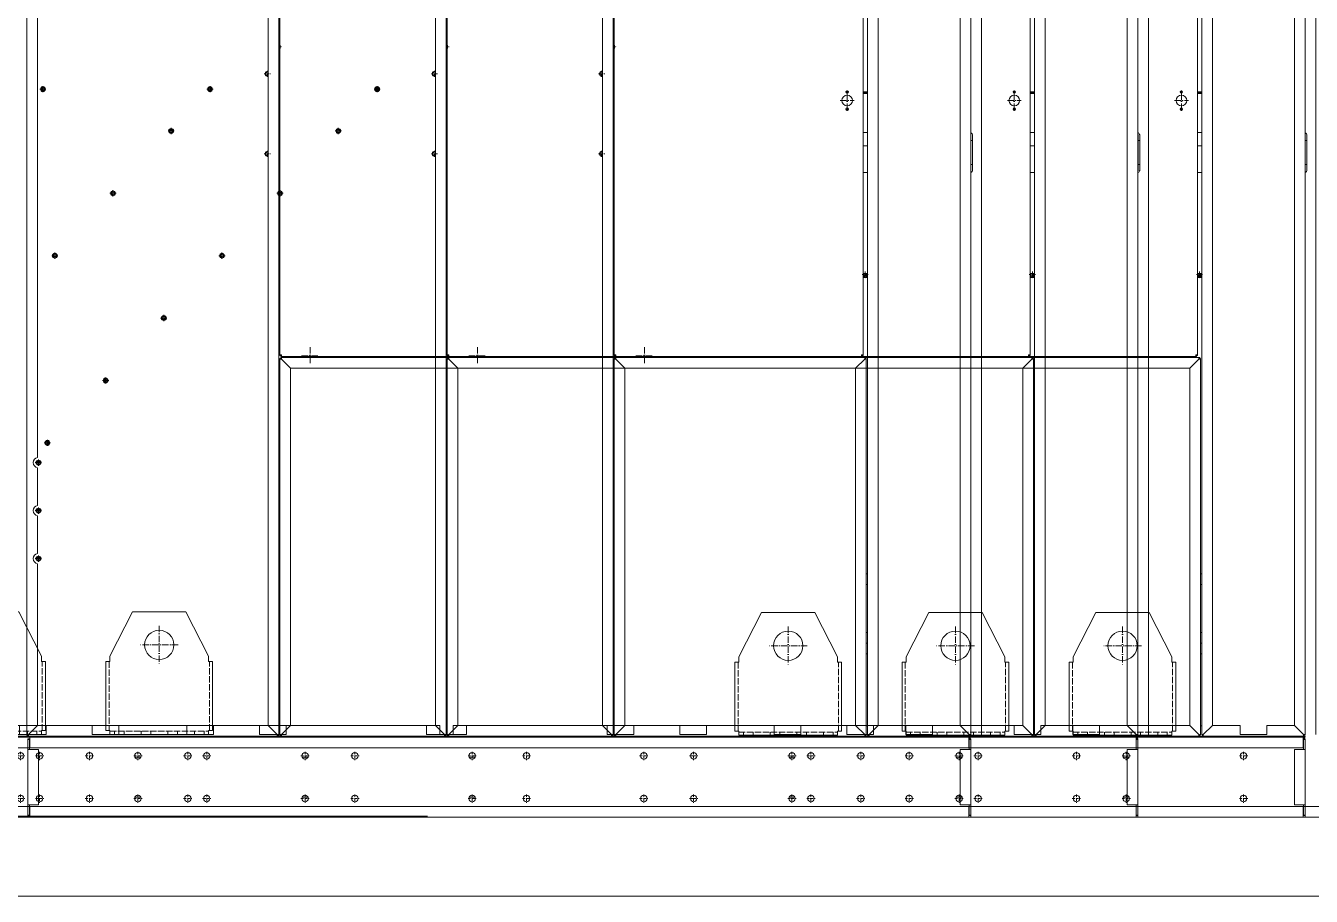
# Model space of a CAD drawing. Header units: millimetres. Extents: x -661384 to 33175, y -139129 to 24362.
# Drawn here: x -649607 to -647195, y -133403 to -131770 of the extents above; entities that cross this region are included whole.
import ezdxf

# ---------------------------------------------------------------- set-up
doc = ezdxf.new("R2010")
doc.units = ezdxf.units.MM
doc.linetypes.add('DASHDOT', pattern=[18.5, 12, -3, 0.5, -3])
doc.linetypes.add('DASHED', pattern=[15, 12, -3])
doc.layers.add('냉각탑_기초', color=23, linetype='Continuous')

# ---------------------------------------------------------------- blocks, each defined once
blk = doc.blocks.new('457536')
at = {"color": 7, "lineweight": 5}
for p, q in [((114592.520962, 89152.297332), (114550.020962, 89069.297332)), ((114692.520962, 89152.297332), (114592.520962, 89152.297332)), ((114735.020962, 89069.297332), (114692.520962, 89152.297332)), ((114542.520962, 89059.297332), (114542.520962, 88929.797332)), ((114742.520962, 88929.797332), (114742.520962, 89059.297332)), ((114550.020962, 88922.297332), (114735.020962, 88922.297332))]:
    blk.add_line(p, q, dxfattribs=at)
at = {"color": 7, "linetype": 'DASHDOT', "lineweight": 5}
for p, q in [((114642.520962, 89126.047332), (114642.520962, 89054.547332)), ((114678.270962, 89090.297332), (114606.770962, 89090.297332))]:
    blk.add_line(p, q, dxfattribs=at)
at = {"color": 7, "lineweight": 5, "ltscale": 0.125}
for p, q in [((114550.020962, 89059.297332), (114550.020962, 89069.297332)), ((114735.020962, 89069.297332), (114735.020962, 89059.297332))]:
    blk.add_line(p, q, dxfattribs=at)
at = {"color": 7, "lineweight": 5, "ltscale": 0.09375}
for p, q in [((114542.520962, 89059.297332), (114550.020962, 89059.297332)), ((114742.520962, 89059.297332), (114735.020962, 89059.297332)), ((114550.020962, 88929.797332), (114542.520962, 88929.797332)), ((114550.020962, 88922.297332), (114550.020962, 88929.797332)), ((114735.020962, 88929.797332), (114742.520962, 88929.797332)), ((114735.020962, 88922.297332), (114735.020962, 88929.797332))]:
    blk.add_line(p, q, dxfattribs=at)
at = {"color": 7, "linetype": 'DASHED', "lineweight": 5}
for p, q in [((114548.520962, 89059.297332), (114548.520962, 88929.797332)), ((114736.520962, 88929.797332), (114736.520962, 89059.297332)), ((114550.020962, 88928.297332), (114735.020962, 88928.297332))]:
    blk.add_line(p, q, dxfattribs=at)
at = {"color": 7, "linetype": 'DASHED', "lineweight": 5, "ltscale": 0.075}
for p, q in [((114558.520962, 88928.297332), (114558.520962, 88922.297332)), ((114576.520962, 88928.297332), (114576.520962, 88922.297332)), ((114608.520962, 88928.297332), (114608.520962, 88922.297332)), ((114626.520962, 88928.297332), (114626.520962, 88922.297332)), ((114658.520962, 88928.297332), (114658.520962, 88922.297332)), ((114676.520962, 88928.297332), (114676.520962, 88922.297332)), ((114708.520962, 88928.297332), (114708.520962, 88922.297332)), ((114726.520962, 88928.297332), (114726.520962, 88922.297332))]:
    blk.add_line(p, q, dxfattribs=at)
at = {"color": 7, "lineweight": 5}
blk.add_circle((114642.520962, 89090.297332), 27.5, dxfattribs=at)
blk = doc.blocks.new('1')
at = {"color": 7, "lineweight": 20}
for p, q in [((16862.8, 14346.4), (16862.8, 11304.6)), ((17962.8, 11304.6), (17962.8, 14346.4)), ((19066.8, 14346.4), (19066.8, 11304.6)), ((19260.8, 11304.6), (19260.8, 14346.4)), ((19280.8, 11304.6), (19280.8, 14346.4)), ((17942.8, 11321.5), (17942.8, 14320.9)), ((16882.8, 14140.4), (16882.8, 11824.3)), ((19086.8, 13981.8), (19086.8, 11321.5)), ((19240.8, 11321.5), (19240.8, 13311.6)), ((17964.8, 12016.6), (17964.8, 12970.4)), ((19058.8, 12970.4), (19058.8, 12016.6)), ((19260.9, 12430.1), (19260.9, 12361.5)), ((19264.1, 12418.3), (19264.1, 12373.3)), ((17964.8, 12217.4), (17964.8, 12310.4)), ((19055.7, 12013.5), (17967.9, 12013.5)), ((19061.7, 12011.5), (17967.9, 12011.5)), ((17964.8, 12008.4), (17964.8, 11304.6)), ((17984.8, 11991.5), (17967.9, 12008.4)), ((17967.9, 12008.4), (17984.8, 11991.5)), ((17984.8, 11321.5), (17984.8, 11991.5)), ((17984.8, 11991.5), (19044.8, 11991.5)), ((19061.7, 12008.4), (19044.8, 11991.5)), ((19044.8, 11991.5), (19061.7, 12008.4)), ((19044.8, 11991.5), (19044.8, 11321.5)), ((19064.8, 11304.6), (19064.8, 12008.4)), ((16882.8, 11734.3), (16882.8, 11804.7)), ((16882.8, 11644.3), (16882.8, 11714.7)), ((16882.8, 11321.5), (16882.8, 11624.7)), ((16865.9, 11304.6), (16882.8, 11321.5)), ((16882.8, 11321.5), (16865.9, 11304.6)), ((16882.8, 11321.5), (17162.8, 11321.5)), ((17212.8, 11321.5), (17612.8, 11321.5)), ((17662.8, 11321.5), (17942.8, 11321.5)), ((17959.7, 11304.6), (17942.8, 11321.5)), ((17967.9, 11304.6), (17984.8, 11321.5)), ((17984.8, 11321.5), (17967.9, 11304.6)), ((18264.8, 11321.5), (17984.8, 11321.5)), ((18714.8, 11321.5), (18314.8, 11321.5)), ((19044.8, 11321.5), (18764.8, 11321.5)), ((19044.8, 11321.5), (19061.7, 11304.6)), ((19061.7, 11304.6), (19044.8, 11321.5)), ((19086.8, 11321.5), (19069.9, 11304.6)), ((19086.8, 11321.5), (19138.8, 11321.5)), ((19188.8, 11321.5), (19240.8, 11321.5)), ((19240.8, 11321.5), (19257.7, 11304.6)), ((19257.7, 11304.6), (19240.8, 11321.5)), ((16865.9, 11301.5), (17959.7, 11301.5)), ((16867.6, 11301.1), (19260.8, 11301.1)), ((16868.3, 11299.5), (19257.3, 11299.5)), ((17162.8, 11304.6), (17212.8, 11304.6)), ((17612.8, 11304.6), (17662.8, 11304.6)), ((17967.9, 11301.5), (19061.7, 11301.5)), ((18264.8, 11304.6), (18314.8, 11304.6)), ((18714.8, 11304.6), (18764.8, 11304.6)), ((19069.9, 11301.5), (19257.7, 11301.5)), ((19138.8, 11304.6), (19188.8, 11304.6)), ((16864.8, 11172.7), (16864.8, 11276.3)), ((19257.3, 11279.5), (16868.3, 11279.5)), ((16884.8, 11276.3), (16884.8, 11172.7)), ((19240.8, 11172.7), (19240.8, 11276.3)), ((19260.8, 11276.3), (19260.8, 11172.7)), ((16868.3, 11169.5), (19257.3, 11169.5)), ((19257.3, 11149.5), (16868.3, 11149.5))]:
    blk.add_line(p, q, dxfattribs=at)
at = {"color": 7, "linetype": 'DASHDOT', "lineweight": 20, "ltscale": 0.1625}
for p, q in [((17962.1, 12594), (17968.6, 12594)), ((17965.4, 12597.2), (17965.4, 12590.7))]:
    blk.add_line(p, q, dxfattribs=at)
at = {"color": 7, "linetype": 'DASHDOT', "lineweight": 20, "ltscale": 0.292499}
for p, q in [((17935.3, 12543.5), (17947, 12543.5)), ((17941.2, 12549.4), (17941.2, 12537.7)), ((17520.1, 12520.7), (17520.1, 12509)), ((17447.1, 12442.4), (17447.1, 12430.7)), ((17941.2, 12399.4), (17941.2, 12387.7)), ((17935.3, 12393.5), (17947, 12393.5)), ((17338, 12325.4), (17338, 12313.7)), ((17332.1, 12319.5), (17343.8, 12319.5)), ((17228.9, 12208.4), (17228.9, 12196.7)), ((17223, 12202.5), (17234.7, 12202.5)), ((19056.8, 12167.1), (19068.5, 12167.1)), ((19062.7, 12173), (19062.7, 12161.3)), ((17113.9, 12085.5), (17125.6, 12085.5)), ((17119.8, 12091.4), (17119.8, 12079.7)), ((16895.6, 11851.5), (16907.3, 11851.5))]:
    blk.add_line(p, q, dxfattribs=at)
at = {"color": 7, "linetype": 'DASHDOT', "lineweight": 20, "ltscale": 0.195001}
for p, q in [((17520.1, 12518.7), (17520.1, 12510.9)), ((17516.2, 12514.8), (17524, 12514.8)), ((19058.8, 12165.5), (19066.6, 12165.5)), ((19062.7, 12169.4), (19062.7, 12161.6)), ((17115.8, 12085.5), (17123.6, 12085.5)), ((17006.7, 11968.5), (17014.5, 11968.5)), ((16897.6, 11851.5), (16905.4, 11851.5)), ((16884.7, 11818.4), (16884.7, 11810.6)), ((16880.9, 11724.5), (16888.7, 11724.5))]:
    blk.add_line(p, q, dxfattribs=at)
at = {"color": 7, "linetype": 'DASHDOT', "lineweight": 20, "ltscale": 0.292502}
for p, q in [((17514.2, 12514.8), (17525.9, 12514.8)), ((17441.2, 12436.5), (17452.9, 12436.5)), ((17004.7, 11968.5), (17016.4, 11968.5)), ((16878.8, 11814.5), (16890.5, 11814.5)), ((16878.8, 11724.5), (16890.5, 11724.5)), ((16878.8, 11634.5), (16890.5, 11634.5))]:
    blk.add_line(p, q, dxfattribs=at)
at = {"color": 7, "linetype": 'DASHDOT', "lineweight": 20}
for p, q in [((19015.8, 12493.5), (19041.8, 12493.5)), ((19028.8, 12506.5), (19028.8, 12480.5)), ((18005.4, 12015), (18037.9, 12015)), ((18021.6, 12031.2), (18021.6, 11998.7))]:
    blk.add_line(p, q, dxfattribs=at)
at = {"color": 7, "linetype": 'DASHDOT', "lineweight": 20, "ltscale": 0.146246}
for p, q in [((19025.9, 12509.7), (19031.7, 12509.7)), ((19025.9, 12477.3), (19031.7, 12477.3))]:
    blk.add_line(p, q, dxfattribs=at)
at = {"color": 7, "lineweight": 20, "ltscale": 0.1125}
blk.add_line((19031, 12509.7), (19026.5, 12509.7), dxfattribs=at)
at = {"color": 7, "lineweight": 20, "ltscale": 0.07908}
blk.add_line((19030.4, 12508.1), (19027.2, 12508.1), dxfattribs=at)
blk.add_line((19030.4, 12508.1), (19027.2, 12508.1), dxfattribs=at)
at = {"color": 7, "linetype": 'DASHDOT', "lineweight": 20, "ltscale": 0.146249}
for p, q in [((19028.8, 12512.6), (19028.8, 12506.8)), ((19028.8, 12480.2), (19028.8, 12474.4))]:
    blk.add_line(p, q, dxfattribs=at)
at = {"color": 7, "lineweight": 20, "ltscale": 0.2}
for p, q in [((19066.8, 12509.7), (19058.8, 12509.7)), ((19066.8, 12508.1), (19058.8, 12508.1)), ((19066.8, 12508.1), (19058.8, 12508.1)), ((19066.8, 12506.5), (19058.8, 12506.5)), ((19066.8, 12433.3), (19058.8, 12433.3)), ((19066.8, 12408.3), (19058.8, 12408.3)), ((19058.8, 12358.3), (19066.8, 12358.3))]:
    blk.add_line(p, q, dxfattribs=at)
at = {"color": 7, "linetype": 'DASHDOT', "lineweight": 20, "ltscale": 0.194998}
for p, q in [((17443.2, 12436.6), (17451, 12436.6)), ((17447.1, 12440.5), (17447.1, 12432.7)), ((17334.1, 12319.5), (17341.9, 12319.5)), ((17338, 12323.4), (17338, 12315.6)), ((17228.9, 12206.4), (17228.9, 12198.6)), ((17225, 12202.5), (17232.8, 12202.5)), ((17119.7, 12089.4), (17119.7, 12081.6)), ((16880.8, 11814.5), (16888.6, 11814.5)), ((16880.9, 11634.5), (16888.7, 11634.5))]:
    blk.add_line(p, q, dxfattribs=at)
at = {"color": 7, "lineweight": 20, "ltscale": 0.05}
for p, q in [((17964.8, 12433.3), (17962.8, 12433.3)), ((17964.8, 12408.3), (17962.8, 12408.3)), ((17962.8, 12358.3), (17964.8, 12358.3)), ((18351, 12013.5), (18351, 12011.5)), ((18371, 12011.5), (18371, 12013.5)), ((18431, 12013.5), (18431, 12011.5)), ((18451, 12011.5), (18451, 12013.5)), ((17964.8, 11606.1), (17962.8, 11606.1)), ((19066.8, 11606.1), (19064.8, 11606.1)), ((19064.8, 11606.1), (19066.8, 11606.1)), ((19066.8, 11586.1), (19064.8, 11586.1)), ((17962.8, 11496.1), (17964.8, 11496.1)), ((19064.8, 11496.1), (19066.8, 11496.1)), ((17962.8, 11476.1), (17964.8, 11476.1)), ((19064.8, 11476.1), (19066.8, 11476.1)), ((19064.8, 11321.1), (19066.8, 11321.1))]:
    blk.add_line(p, q, dxfattribs=at)
at = {"color": 7, "lineweight": 20, "ltscale": 0.002451}
for p, q in [((19260.8, 12433.3), (19260.9, 12433.3)), ((19260.9, 12358.3), (19260.8, 12358.3))]:
    blk.add_line(p, q, dxfattribs=at)
at = {"color": 7, "lineweight": 20, "ltscale": 0.002492}
for p, q in [((19260.8, 12430.1), (19260.9, 12430.1)), ((19260.9, 12361.5), (19260.8, 12361.5))]:
    blk.add_line(p, q, dxfattribs=at)
at = {"color": 7, "lineweight": 20, "ltscale": 0.01}
for p, q in [((19260.9, 12432.9), (19260.9, 12433.3)), ((19263.7, 12430.1), (19264.1, 12430.1)), ((19260.9, 12358.7), (19260.9, 12358.3)), ((19263.7, 12361.5), (19264.1, 12361.5))]:
    blk.add_line(p, q, dxfattribs=at)
at = {"color": 7, "lineweight": 20, "ltscale": 0.04835}
blk.add_line((19264.1, 12430.1), (19264.1, 12428.2), dxfattribs=at)
at = {"color": 7, "lineweight": 20, "ltscale": 0.245}
for p, q in [((19264.1, 12418.3), (19264.1, 12428.1)), ((19264.1, 12373.3), (19264.1, 12363.5))]:
    blk.add_line(p, q, dxfattribs=at)
at = {"color": 7, "lineweight": 20, "ltscale": 0.08}
for p, q in [((19264.1, 12418.3), (19260.9, 12418.3)), ((19264.1, 12373.3), (19260.9, 12373.3)), ((16864.8, 11296.3), (16868, 11296.3)), ((16864.8, 11295.4), (16868, 11295.4)), ((19260.8, 11296.3), (19257.6, 11296.3)), ((19260.8, 11295.4), (19257.6, 11295.4)), ((16864.8, 11172.7), (16868, 11172.7)), ((19260.8, 11172.7), (19257.6, 11172.7)), ((16864.8, 11153.6), (16868, 11153.6)), ((16864.8, 11152.7), (16868, 11152.7)), ((19260.8, 11153.6), (19257.6, 11153.6)), ((19260.8, 11152.7), (19257.6, 11152.7))]:
    blk.add_line(p, q, dxfattribs=at)
at = {"color": 7, "lineweight": 20, "ltscale": 0.048372}
blk.add_line((19264.1, 12363.4), (19264.1, 12361.5), dxfattribs=at)
at = {"color": 7, "lineweight": 20, "ltscale": 0.1}
for p, q in [((17964.8, 12131.8), (17962.8, 12135.2)), ((17964.8, 12125.4), (17962.8, 12128.8)), ((17964.8, 11975.8), (17962.8, 11979.2))]:
    blk.add_line(p, q, dxfattribs=at)
at = {"color": 7, "lineweight": 20, "ltscale": 0.0775}
for p, q in [((17967.9, 12016.6), (17964.8, 12016.6)), ((17967.9, 12016.6), (17967.9, 12013.5)), ((19055.7, 12016.6), (19055.7, 12013.5)), ((19055.7, 12016.6), (19058.8, 12016.6)), ((19061.7, 12008.4), (19061.7, 12011.5)), ((17967.9, 12008.4), (17964.8, 12008.4)), ((19061.7, 12008.4), (19064.8, 12008.4)), ((17959.7, 11304.6), (17959.7, 11301.5)), ((19061.7, 11304.6), (19061.7, 11301.5)), ((19257.7, 11304.6), (19257.7, 11301.5))]:
    blk.add_line(p, q, dxfattribs=at)
at = {"color": 7, "lineweight": 20, "ltscale": 0.0375}
for p, q in [((17964.8, 12015.1), (17964.8, 12016.6)), ((17966.4, 12015.1), (17966.4, 12016.6)), ((17966.4, 12015.1), (17967.9, 12015.1)), ((17966.4, 12013.5), (17967.9, 12013.5)), ((17967.9, 12011.5), (17966.4, 12011.5)), ((19057.2, 12015.1), (19055.7, 12015.1)), ((19057.2, 12013.5), (19055.7, 12013.5)), ((19057.2, 12015.1), (19057.2, 12016.6)), ((19058.8, 12015.1), (19058.8, 12016.6)), ((19063.2, 12011.5), (19061.7, 12011.5)), ((17964.8, 12009.9), (17964.8, 12008.4)), ((17966.4, 12008.4), (17966.4, 12009.9)), ((17966.4, 12009.9), (17967.9, 12009.9)), ((19061.7, 12009.9), (19063.2, 12009.9)), ((19063.2, 12009.9), (19063.2, 12008.4)), ((19064.8, 12008.4), (19064.8, 12009.9)), ((16862.8, 11304.6), (16862.8, 11303.1)), ((16864.4, 11303.1), (16864.4, 11304.6)), ((16865.9, 11304.6), (16864.4, 11304.6)), ((16865.9, 11303.1), (16864.4, 11303.1)), ((16864.4, 11301.5), (16865.9, 11301.5)), ((16864.8, 11303.1), (16864.8, 11304.6)), ((16865.9, 11304.6), (16865.9, 11303.1)), ((17959.7, 11304.6), (17961.2, 11304.6)), ((17961.2, 11303.1), (17959.7, 11303.1)), ((17959.7, 11301.5), (17961.2, 11301.5)), ((17961.2, 11304.6), (17961.2, 11303.1)), ((17962.8, 11303.1), (17962.8, 11304.6)), ((17964.8, 11304.6), (17964.8, 11303.1)), ((17966.4, 11303.1), (17966.4, 11304.6)), ((17967.9, 11303.1), (17966.4, 11303.1)), ((17966.4, 11301.5), (17967.9, 11301.5)), ((19063.2, 11303.1), (19061.7, 11303.1)), ((19061.7, 11301.5), (19063.2, 11301.5)), ((19063.2, 11304.6), (19063.2, 11303.1)), ((19064.8, 11303.1), (19064.8, 11304.6)), ((19066.8, 11304.6), (19066.8, 11303.1)), ((19068.4, 11303.1), (19068.4, 11304.6)), ((19069.9, 11304.6), (19068.4, 11304.6)), ((19069.9, 11303.1), (19068.4, 11303.1)), ((19068.4, 11301.5), (19069.9, 11301.5)), ((19069.9, 11304.6), (19069.9, 11303.1)), ((19257.7, 11304.6), (19259.2, 11304.6)), ((19259.2, 11303.1), (19257.7, 11303.1)), ((19257.7, 11301.5), (19259.2, 11301.5)), ((19259.2, 11304.6), (19259.2, 11303.1)), ((19260.8, 11303.1), (19260.8, 11304.6))]:
    blk.add_line(p, q, dxfattribs=at)
at = {"color": 7, "lineweight": 20, "ltscale": 0.04}
for p, q in [((17964.8, 12015.1), (17966.4, 12015.1)), ((17966.4, 12013.5), (17966.4, 12015.1)), ((17966.4, 12011.5), (17966.4, 12009.9)), ((17967.9, 12011.5), (17967.9, 12009.9)), ((19057.2, 12013.5), (19057.2, 12015.1)), ((19058.8, 12015.1), (19057.2, 12015.1)), ((19063.2, 12011.5), (19063.2, 12009.9)), ((17964.8, 12009.9), (17966.4, 12009.9)), ((19064.8, 12009.9), (19063.2, 12009.9)), ((16862.8, 11304.6), (16864.4, 11304.6)), ((16862.8, 11303.1), (16864.4, 11303.1)), ((16864.4, 11301.5), (16864.4, 11303.1)), ((16865.9, 11301.5), (16865.9, 11303.1)), ((17959.7, 11301.5), (17959.7, 11303.1)), ((17962.8, 11304.6), (17961.2, 11304.6)), ((17961.2, 11301.5), (17961.2, 11303.1)), ((17962.8, 11303.1), (17961.2, 11303.1)), ((17964.8, 11304.6), (17966.4, 11304.6)), ((17964.8, 11303.1), (17966.4, 11303.1)), ((17966.4, 11301.5), (17966.4, 11303.1)), ((17967.9, 11301.5), (17967.9, 11303.1)), ((19064.8, 11304.6), (19063.2, 11304.6)), ((19064.8, 11303.1), (19063.2, 11303.1)), ((19063.2, 11301.5), (19063.2, 11303.1)), ((19066.8, 11304.6), (19068.4, 11304.6)), ((19066.8, 11303.1), (19068.4, 11303.1)), ((19068.4, 11301.5), (19068.4, 11303.1)), ((19069.9, 11301.5), (19069.9, 11303.1)), ((19257.7, 11301.5), (19257.7, 11303.1)), ((19260.8, 11304.6), (19259.2, 11304.6)), ((19260.8, 11303.1), (19259.2, 11303.1)), ((19259.2, 11301.5), (19259.2, 11303.1)), ((19260.8, 11301.1), (19260.8, 11299.5))]:
    blk.add_line(p, q, dxfattribs=at)
at = {"color": 7, "lineweight": 20, "ltscale": 0.057735}
for p, q in [((18030.5, 12011.5), (18029.4, 12013.5)), ((18034.2, 12011.5), (18033.1, 12013.5))]:
    blk.add_line(p, q, dxfattribs=at)
at = {"color": 7, "lineweight": 20, "ltscale": 0.011313}
for p, q in [((19061.7, 12011.5), (19061.7, 12011.1)), ((17964.8, 12008.4), (17965.2, 12008.4)), ((19064.8, 12008.4), (19064.3, 12008.4)), ((19061.7, 11301.5), (19061.7, 11302))]:
    blk.add_line(p, q, dxfattribs=at)
at = {"color": 7, "linetype": 'DASHDOT', "lineweight": 20, "ltscale": 0.2925}
for p, q in [((17010.6, 11974.4), (17010.6, 11962.7)), ((16901.5, 11857.4), (16901.5, 11845.7)), ((16884.7, 11820.4), (16884.7, 11808.7)), ((16884.7, 11730.4), (16884.7, 11718.7)), ((16884.7, 11640.4), (16884.7, 11628.7))]:
    blk.add_line(p, q, dxfattribs=at)
at = {"color": 7, "linetype": 'DASHDOT', "lineweight": 20, "ltscale": 0.195}
for p, q in [((17010.6, 11972.4), (17010.6, 11964.6)), ((16901.5, 11855.4), (16901.5, 11847.6)), ((16884.8, 11728.4), (16884.8, 11720.6)), ((16884.8, 11638.4), (16884.8, 11630.6))]:
    blk.add_line(p, q, dxfattribs=at)
at = {"color": 7, "lineweight": 20, "ltscale": 0.049994}
for p, q in [((17964.8, 11586.1), (17962.8, 11586.1)), ((19066.8, 11456.1), (19064.8, 11456.1))]:
    blk.add_line(p, q, dxfattribs=at)
at = {"color": 7, "lineweight": 20, "ltscale": 0.4225}
for p, q in [((17162.8, 11321.5), (17162.8, 11304.6)), ((17212.8, 11304.6), (17212.8, 11321.5)), ((17612.8, 11321.5), (17612.8, 11304.6)), ((17662.8, 11304.6), (17662.8, 11321.5)), ((18264.8, 11321.5), (18264.8, 11304.6)), ((18314.8, 11304.6), (18314.8, 11321.5)), ((18714.8, 11321.5), (18714.8, 11304.6)), ((18764.8, 11304.6), (18764.8, 11321.5)), ((19138.8, 11304.6), (19138.8, 11321.5)), ((19188.8, 11304.6), (19188.8, 11321.5))]:
    blk.add_line(p, q, dxfattribs=at)
at = {"color": 7, "lineweight": 20, "ltscale": 0.0225}
for p, q in [((16864.8, 11295.4), (16864.8, 11296.3)), ((16864.8, 11295.4), (16864.8, 11296.3)), ((16868, 11295.4), (16868, 11296.3)), ((19257.6, 11295.4), (19257.6, 11296.3)), ((19260.8, 11295.4), (19260.8, 11296.3)), ((16864.8, 11153.6), (16864.8, 11152.7)), ((16864.8, 11153.6), (16864.8, 11152.7)), ((16868, 11153.6), (16868, 11152.7)), ((19257.6, 11153.6), (19257.6, 11152.7)), ((19260.8, 11153.6), (19260.8, 11152.7))]:
    blk.add_line(p, q, dxfattribs=at)
at = {"color": 7, "lineweight": 20, "ltscale": 0.4775}
for p, q in [((16864.8, 11276.3), (16864.8, 11295.4)), ((16868, 11295.4), (16868, 11276.3)), ((19257.6, 11276.3), (19257.6, 11295.4)), ((19260.8, 11295.4), (19260.8, 11276.3)), ((16864.8, 11153.6), (16864.8, 11172.7)), ((16868, 11172.7), (16868, 11153.6)), ((19257.6, 11153.6), (19257.6, 11172.7)), ((19260.8, 11172.7), (19260.8, 11153.6))]:
    blk.add_line(p, q, dxfattribs=at)
at = {"color": 7, "lineweight": 20, "ltscale": 0.017501}
blk.add_line((16867.6, 11299.5), (16868.3, 11299.5), dxfattribs=at)
at = {"color": 7, "lineweight": 20, "ltscale": 0.0075}
for p, q in [((16868.3, 11296.3), (16868, 11296.3)), ((16868.3, 11152.7), (16868, 11152.7))]:
    blk.add_line(p, q, dxfattribs=at)
at = {"color": 7, "lineweight": 20, "ltscale": 0.13}
for p, q in [((16868.3, 11299.5), (16868.3, 11294.3)), ((19257.3, 11299.5), (19257.3, 11294.3)), ((16870, 11276.3), (16864.8, 11276.3)), ((19255.6, 11276.3), (19260.8, 11276.3)), ((16870, 11172.7), (16864.8, 11172.7)), ((19255.6, 11172.7), (19260.8, 11172.7)), ((16868.3, 11149.5), (16868.3, 11154.7)), ((19257.3, 11149.5), (19257.3, 11154.7))]:
    blk.add_line(p, q, dxfattribs=at)
at = {"color": 7, "lineweight": 20, "ltscale": 0.37}
for p, q in [((16868.3, 11279.5), (16868.3, 11294.3)), ((19257.3, 11294.3), (19257.3, 11279.5)), ((16870, 11276.3), (16884.8, 11276.3)), ((19240.8, 11276.3), (19255.6, 11276.3)), ((16868.3, 11154.7), (16868.3, 11169.5)), ((16884.8, 11172.7), (16870, 11172.7)), ((19255.6, 11172.7), (19240.8, 11172.7)), ((19257.3, 11169.5), (19257.3, 11154.7))]:
    blk.add_line(p, q, dxfattribs=at)
at = {"color": 7, "lineweight": 20, "ltscale": 0.010007}
for p, q in [((17461.8, 11301.1), (17461.8, 11301.5)), ((17714.8, 11301.1), (17714.8, 11301.5)), ((18908.8, 11301.1), (18908.8, 11301.5)), ((19161.8, 11301.1), (19161.8, 11301.5))]:
    blk.add_line(p, q, dxfattribs=at)
at = {"color": 7, "lineweight": 20, "ltscale": 0.087499}
blk.add_line((19257.3, 11299.5), (19260.8, 11299.5), dxfattribs=at)
at = {"color": 7, "lineweight": 20, "ltscale": 0.007482}
for p, q in [((19257.3, 11296.3), (19257.6, 11296.3)), ((19257.3, 11152.7), (19257.6, 11152.7))]:
    blk.add_line(p, q, dxfattribs=at)
at = {"color": 7, "lineweight": 20, "ltscale": 0.01003}
for p, q in [((16864.8, 11276.3), (16865.2, 11276.3)), ((19260.8, 11276.3), (19260.4, 11276.3))]:
    blk.add_line(p, q, dxfattribs=at)
at = {"color": 7, "linetype": 'DASHDOT', "lineweight": 20, "ltscale": 0.389999}
for p, q in [((16972.5, 11264.5), (16988.1, 11264.5)), ((17192.5, 11264.5), (17208.1, 11264.5)), ((17470.5, 11264.5), (17486.1, 11264.5)), ((16972.5, 11184.5), (16988.1, 11184.5)), ((17192.5, 11184.5), (17208.1, 11184.5)), ((17470.5, 11184.5), (17486.1, 11184.5))]:
    blk.add_line(p, q, dxfattribs=at)
at = {"color": 7, "linetype": 'DASHDOT', "lineweight": 20, "ltscale": 0.39}
for p, q in [((16980.3, 11272.3), (16980.3, 11256.7)), ((17200.3, 11272.3), (17200.3, 11256.7)), ((17478.3, 11272.3), (17478.3, 11256.7)), ((17698.3, 11272.3), (17698.3, 11256.7)), ((18427.3, 11272.3), (18427.3, 11256.7)), ((18647.3, 11272.3), (18647.3, 11256.7)), ((18925.3, 11272.3), (18925.3, 11256.7)), ((19145.3, 11272.3), (19145.3, 11256.7)), ((16980.3, 11192.3), (16980.3, 11176.7)), ((17200.3, 11192.3), (17200.3, 11176.7)), ((17478.3, 11192.3), (17478.3, 11176.7)), ((17698.3, 11192.3), (17698.3, 11176.7)), ((18427.3, 11192.3), (18427.3, 11176.7)), ((18647.3, 11192.3), (18647.3, 11176.7)), ((18925.3, 11192.3), (18925.3, 11176.7)), ((19145.3, 11192.3), (19145.3, 11176.7))]:
    blk.add_line(p, q, dxfattribs=at)
at = {"color": 7, "linetype": 'DASHDOT', "lineweight": 20, "ltscale": 0.389996}
for p, q in [((17690.5, 11264.5), (17706.1, 11264.5)), ((18419.5, 11264.5), (18435.1, 11264.5)), ((18639.5, 11264.5), (18655.1, 11264.5)), ((18917.5, 11264.5), (18933.1, 11264.5)), ((19137.5, 11264.5), (19153.1, 11264.5)), ((17690.5, 11184.5), (17706.1, 11184.5)), ((18419.5, 11184.5), (18435.1, 11184.5)), ((18639.5, 11184.5), (18655.1, 11184.5)), ((18917.5, 11184.5), (18933.1, 11184.5)), ((19137.5, 11184.5), (19153.1, 11184.5))]:
    blk.add_line(p, q, dxfattribs=at)
at = {"color": 7, "lineweight": 20, "ltscale": 0.272691}
for p, q in [((17703.7, 11262), (17692.8, 11262)), ((18930.7, 11262), (18919.8, 11262))]:
    blk.add_line(p, q, dxfattribs=at)
at = {"color": 7, "lineweight": 20, "ltscale": 0.272744}
for p, q in [((17692.8, 11187), (17703.7, 11187)), ((18919.8, 11187), (18930.7, 11187))]:
    blk.add_line(p, q, dxfattribs=at)
at = {"color": 0, "lineweight": 20}
for p, q in [((20360.8, 11169.5), (19260.8, 11169.5)), ((19260.8, 11149.5), (12660.8, 11149.5)), ((19260.8, 11149.5), (14360.8, 11149.5)), ((19260.8, 11149.5), (19260.8, 11152.7)), ((20360.8, 11149.5), (19260.8, 11149.5))]:
    blk.add_line(p, q, dxfattribs=at)
at = {"color": 7, "lineweight": 20, "ltscale": 0.280701}
for p, q in [((17416.8, 11151.2), (14704.8, 11151.2)), ((17614.8, 11151.2), (17416.8, 11151.2))]:
    blk.add_line(p, q, dxfattribs=at)
at = {"lineweight": 5}
blk.add_line((12660.8, 11001.2), (20360.8, 11001.2), dxfattribs=at)
at = {"color": 7, "lineweight": 20}
for centre, radius in [((17520.1, 12514.8), 4.5), ((17520.1, 12514.8), 3), ((19028.8, 12493.5), 10), ((19028.8, 12509.7), 2.25), ((19028.8, 12477.3), 2.25), ((17447.1, 12436.5), 4.5), ((17447.1, 12436.6), 3), ((17338, 12319.5), 4.5), ((17338, 12319.5), 3), ((17228.9, 12202.5), 4.5), ((17228.9, 12202.5), 3), ((19062.7, 12165.5), 3), ((17119.8, 12085.5), 4.5), ((17119.7, 12085.5), 3), ((17010.6, 11968.5), 4.5), ((17010.6, 11968.5), 3), ((16901.5, 11851.5), 4.5), ((16901.5, 11851.5), 3), ((16884.7, 11814.5), 4.5), ((16884.7, 11814.5), 3), ((16884.7, 11724.5), 4.5), ((16884.8, 11724.5), 3), ((16884.7, 11634.5), 4.5), ((16884.8, 11634.5), 3), ((16980.3, 11264.5), 6), ((17200.3, 11264.5), 6), ((17478.3, 11264.5), 6), ((17698.3, 11264.5), 6), ((18427.3, 11264.5), 6), ((18647.3, 11264.5), 6), ((18925.3, 11264.5), 6), ((19145.3, 11264.5), 6), ((16980.3, 11184.5), 6), ((17200.3, 11184.5), 6), ((17478.3, 11184.5), 6), ((17698.3, 11184.5), 6), ((18427.3, 11184.5), 6), ((18647.3, 11184.5), 6), ((18925.3, 11184.5), 6), ((19145.3, 11184.5), 6)]:
    blk.add_circle(centre, radius, dxfattribs=at)
for centre, radius, start, end in [((18407.1, 12508.1), 458, 164.9545, 165.9506), ((17965.4, 12594), 2.5, 103.1195, 256.8805), ((17941.2, 12543.5), 4.5, 69.1721, 290.8279), ((17941.2, 12543.5), 3, 57.7684, 302.2316), ((19258.9, 12428.1), 5.2, 0, 68.5651), ((17941.2, 12393.5), 4.5, 69.1721, 290.8279), ((17941.2, 12393.5), 3, 57.7684, 302.2316), ((19258.9, 12363.5), 5.2, 291.4349, 0), ((19062.7, 12165.5), 4.5, 25.0519, 150.6747), ((19062.7, 12165.5), 4.5, 209.3253, 334.9481), ((19062.7, 12167.1), 4.5, 252.0368, 289.6712), ((18021.6, 12015), 12.5, 186.6557, 196.0158), ((18021.6, 12015), 4.5, 198.78, 230.0302), ((18021.6, 12015), 3, 208.8738, 331.1262), ((18021.6, 12015), 4.5, 309.9701, 341.22), ((16884.7, 11814.5), 10, 100.9528, 259.0472), ((16884.7, 11724.5), 10, 100.9528, 259.0472), ((16884.7, 11634.5), 10, 100.9528, 259.0472), ((16867.6, 11302.3), 2.8, 196.6008, 270), ((16867.6, 11302.3), 1.2, 221.8083, 270), ((19255.6, 11294.3), 5.2, 22.62, 70.9179), ((17446, 11154.7), 5.2, 269.7376, 270), ((17510.6, 11154.7), 5.2, 270, 270.2624), ((17730.6, 11154.7), 5.2, 270, 270.2624), ((18893, 11154.7), 5.2, 269.7376, 270), ((18957.6, 11154.7), 5.2, 270, 270.2624), ((19113, 11154.7), 5.2, 269.7376, 270), ((19177.6, 11154.7), 5.2, 270, 270.2624)]:
    blk.add_arc(centre, radius, start, end, dxfattribs=at)
at = {"layer": '냉각탑_기초', "lineweight": 20, "ltscale": 30}
blk.add_line((12510.8, 11001.2), (20510.8, 11001.2), dxfattribs=at)
at = {"color": 0, "lineweight": 20}
for p in [(-97531.2, -77617.7), (-95724.2, -77619.2)]:
    blk.add_blockref('457536', p, dxfattribs=at)

msp = doc.modelspace()

# ---------------------------------------------------------------- block references
at = {"lineweight": 5}
for p in [(-667094.5, -144403.9), (-666780.9, -144403.9), (-666467.4, -144403.9)]:
    msp.add_blockref('1', p, dxfattribs=at)

doc.saveas('drawing.dxf')
